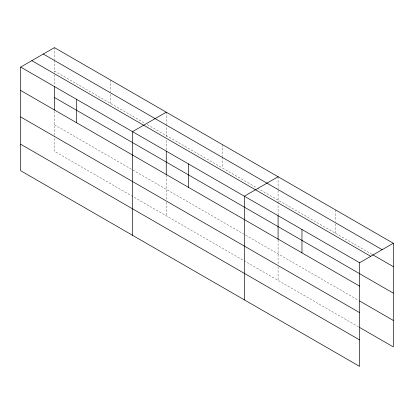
<?xml version="1.0" encoding="UTF-8"?>
<svg xmlns="http://www.w3.org/2000/svg" width="414" height="414" viewBox="0 0 414 414"><rect width="100%" height="100%" fill="white"/><g stroke="black" fill="none" stroke-linecap="round" stroke-linejoin="round"><path stroke-width="0.31" stroke-dasharray="2.07 1.55" d="M166.257 149.775L166.257 139.44M166.257 136.858L166.257 124.821M278.084 214.985L278.084 204.004M278.084 203.357L278.084 189.384M54.425 71.001L145.009 123.3M147.244 124.588L256.835 187.863M257.394 188.184L372.046 254.377M54.425 124.78L358.622 300.404M358.622 326.894L54.425 151.265L54.425 136.408M335.692 210.001L335.692 221.376M335.692 223.907L335.692 233.387M278.084 176.742L278.084 188.748M278.084 239.944L278.084 264.241M278.084 266.828L278.084 280.392M222.168 144.46L222.168 156.466M222.168 157.103L222.168 167.846M166.257 112.178L166.257 124.184M166.257 175.381L166.257 199.677M166.257 202.265L166.257 215.829M110.341 79.897L110.341 91.903M110.341 94.433L110.341 103.283M54.425 47.615L54.425 59.621M54.425 60.258L54.425 72.295M54.425 74.877L54.425 85.212M54.425 111.454L54.425 135.761"/><path stroke-width="0.62" d="M166.257 151.069L166.257 174.744M278.084 215.632L278.084 239.308M20.7 67.089L359.575 262.735L359.575 366.385L20.7 170.739L20.7 67.089L54.425 47.615L393.3 243.261L393.3 346.911L359.74 327.541M166.257 112.178L132.527 131.652L132.527 235.302M278.084 176.742L244.358 196.215L244.358 299.865M359.575 262.735L393.3 243.261M43.299 54.043L382.169 249.689M372.605 254.698L393.3 266.647M31.831 60.661L370.701 256.307M54.425 97.487L393.3 293.133M20.7 90.475L359.575 286.121M359.74 301.05L393.3 320.426M20.7 116.96L359.575 312.606M20.7 144.253L359.575 339.899M301.966 229.475L301.966 252.861M188.442 163.934L188.442 187.319M76.616 99.37L76.616 122.756M54.425 86.505L54.425 110.181"/></g></svg>
